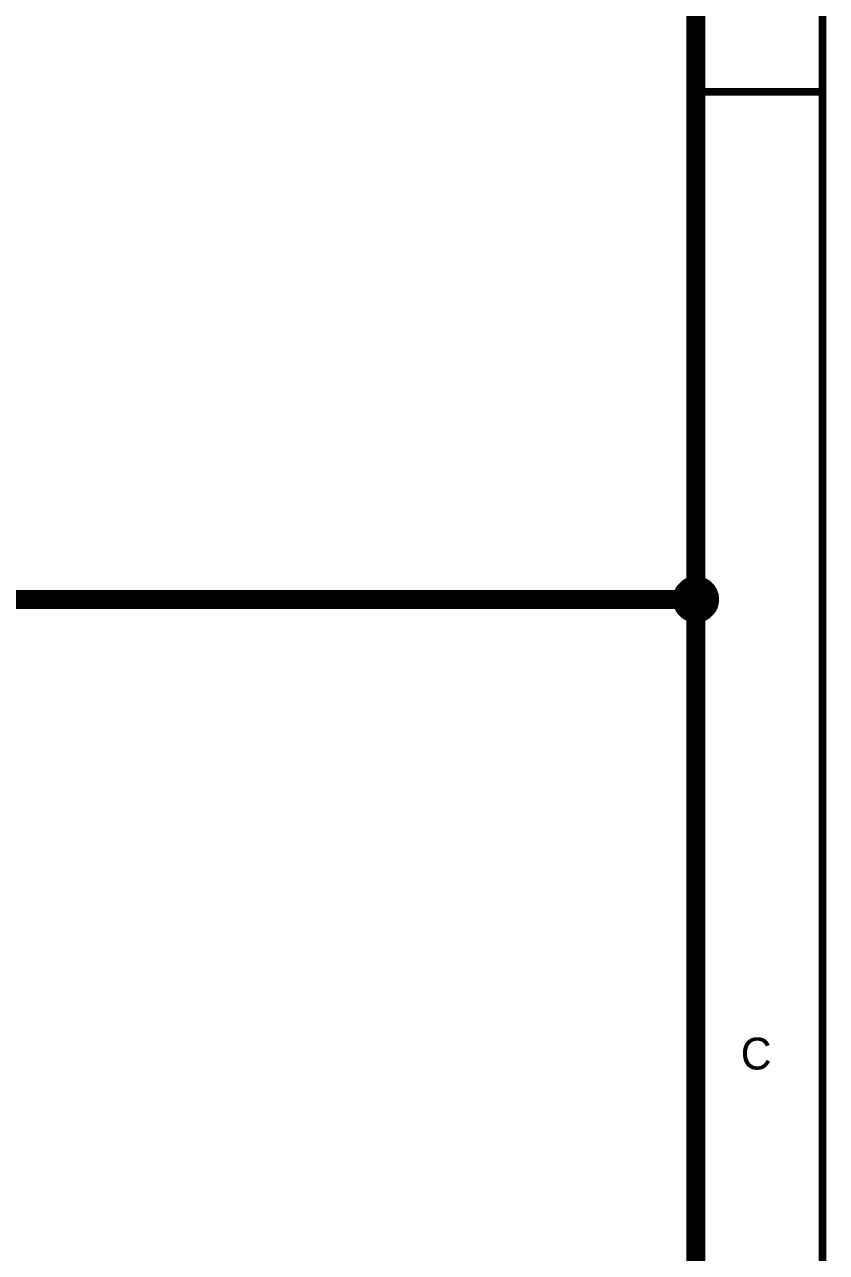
# Model space of a CAD drawing. Header units: millimetres. Extents: x 0 to 13.8, y 0 to 11.8.
# Drawn here: x 12.541 to 13.785, y 4.105 to 6.01 of the extents above; entities that cross this region are included whole.
import ezdxf

# ---------------------------------------------------------------- set-up
doc = ezdxf.new("R2010")
doc.units = ezdxf.units.MM
doc.header["$MEASUREMENT"] = 0
doc.layers.add('Sheet', color=255, linetype='Continuous')

msp = doc.modelspace()

# ---------------------------------------------------------------- linework, layer by layer
at = {"layer": 'Sheet'}
for points, const_width in [([(0, 11.811), (13.7795, 11.811), (13.7795, 0), (0, 0), (0, 11.811)], 0.0118), ([(0, 11.811), (0, 0), (13.7795, 0), (13.7795, 11.811), (0, 11.811), (0, 11.811)], 0.0039), ([(0.1971, 11.6139), (13.5829, 11.6139), (13.5829, 0.1967), (0.1971, 0.1967), (0.1971, 11.6139)], 0.0118), ([(0.1971, 11.6139), (0.1971, 0.1967), (13.5829, 0.1967), (13.5829, 11.6139), (0.1971, 11.6139), (0.1971, 11.6139)], 0.0039)]:
    msp.add_lwpolyline(points, close=True, dxfattribs=dict(at, const_width=const_width))
for points, const_width in [([(13.5829, 5.1179), (13.5829, 7.874)], 0.0295), ([(13.7795, 5.9055), (13.5829, 5.9055)], 0.0118), ([(13.5529, 5.1179), (13.5529, 5.1197), (13.5529, 5.121), (13.5533, 5.1223), (13.5533, 5.1241), (13.5537, 5.1254), (13.5542, 5.1268), (13.5546, 5.1285), (13.5551, 5.1298), (13.556, 5.1312), (13.5564, 5.1325), (13.5573, 5.1334), (13.5577, 5.1347), (13.5586, 5.136), (13.5595, 5.1369), (13.5608, 5.1382), (13.5617, 5.1391), (13.5626, 5.14), (13.5639, 5.1413), (13.5648, 5.1422), (13.5661, 5.1431), (13.5674, 5.1435), (13.5683, 5.1444), (13.5696, 5.1448), (13.5709, 5.1457), (13.5723, 5.1462), (13.574, 5.1466), (13.5754, 5.147), (13.5767, 5.1475), (13.5784, 5.1475), (13.5798, 5.1479), (13.5811, 5.1479), (13.5829, 5.1479)], 0.0118), ([(13.5529, 5.1179), (13.5529, 5.1197), (13.5529, 5.121), (13.5533, 5.1223), (13.5533, 5.1241), (13.5537, 5.1254), (13.5542, 5.1268), (13.5546, 5.1285), (13.5551, 5.1298), (13.556, 5.1312), (13.5564, 5.1325), (13.5573, 5.1334), (13.5577, 5.1347), (13.5586, 5.136), (13.5595, 5.1369), (13.5608, 5.1382), (13.5617, 5.1391), (13.5626, 5.14), (13.5639, 5.1413), (13.5648, 5.1422), (13.5661, 5.1431), (13.5674, 5.1435), (13.5683, 5.1444), (13.5696, 5.1448), (13.5709, 5.1457), (13.5723, 5.1462), (13.574, 5.1466), (13.5754, 5.147), (13.5767, 5.1475), (13.5784, 5.1475), (13.5798, 5.1479), (13.5811, 5.1479), (13.5829, 5.1479)], 0.0118), ([(13.5529, 5.1179), (13.5529, 5.1197), (13.5529, 5.121), (13.5533, 5.1223), (13.5533, 5.1241), (13.5537, 5.1254), (13.5542, 5.1268), (13.5546, 5.1285), (13.5551, 5.1298), (13.556, 5.1312), (13.5564, 5.1325), (13.5573, 5.1334), (13.5577, 5.1347), (13.5586, 5.136), (13.5595, 5.1369), (13.5608, 5.1382), (13.5617, 5.1391), (13.5626, 5.14), (13.5639, 5.1413), (13.5648, 5.1422), (13.5661, 5.1431), (13.5674, 5.1435), (13.5683, 5.1444), (13.5696, 5.1448), (13.5709, 5.1457), (13.5723, 5.1462), (13.574, 5.1466), (13.5754, 5.147), (13.5767, 5.1475), (13.5784, 5.1475), (13.5798, 5.1479), (13.5811, 5.1479), (13.5829, 5.1479)], 0.0118), ([(13.5529, 5.1179), (13.5529, 5.1197), (13.5529, 5.121), (13.5533, 5.1223), (13.5533, 5.1241), (13.5537, 5.1254), (13.5542, 5.1268), (13.5546, 5.1285), (13.5551, 5.1298), (13.556, 5.1312), (13.5564, 5.1325), (13.5573, 5.1334), (13.5577, 5.1347), (13.5586, 5.136), (13.5595, 5.1369), (13.5608, 5.1382), (13.5617, 5.1391), (13.5626, 5.14), (13.5639, 5.1413), (13.5648, 5.1422), (13.5661, 5.1431), (13.5674, 5.1435), (13.5683, 5.1444), (13.5696, 5.1448), (13.5709, 5.1457), (13.5723, 5.1462), (13.574, 5.1466), (13.5754, 5.147), (13.5767, 5.1475), (13.5784, 5.1475), (13.5798, 5.1479), (13.5811, 5.1479), (13.5829, 5.1479)], 0.0118), ([(13.5529, 5.1179), (13.5529, 5.1197), (13.5529, 5.121), (13.5533, 5.1223), (13.5533, 5.1241), (13.5537, 5.1254), (13.5542, 5.1268), (13.5546, 5.1285), (13.5551, 5.1298), (13.556, 5.1312), (13.5564, 5.1325), (13.5573, 5.1334), (13.5577, 5.1347), (13.5586, 5.136), (13.5595, 5.1369), (13.5608, 5.1382), (13.5617, 5.1391), (13.5626, 5.14), (13.5639, 5.1413), (13.5648, 5.1422), (13.5661, 5.1431), (13.5674, 5.1435), (13.5683, 5.1444), (13.5696, 5.1448), (13.5709, 5.1457), (13.5723, 5.1462), (13.574, 5.1466), (13.5754, 5.147), (13.5767, 5.1475), (13.5784, 5.1475), (13.5798, 5.1479), (13.5811, 5.1479), (13.5829, 5.1479)], 0.0039), ([(13.5529, 5.1179), (13.5529, 5.1197), (13.5529, 5.121), (13.5533, 5.1223), (13.5533, 5.1241), (13.5537, 5.1254), (13.5542, 5.1268), (13.5546, 5.1285), (13.5551, 5.1298), (13.556, 5.1312), (13.5564, 5.1325), (13.5573, 5.1334), (13.5577, 5.1347), (13.5586, 5.136), (13.5595, 5.1369), (13.5608, 5.1382), (13.5617, 5.1391), (13.5626, 5.14), (13.5639, 5.1413), (13.5648, 5.1422), (13.5661, 5.1431), (13.5674, 5.1435), (13.5683, 5.1444), (13.5696, 5.1448), (13.5709, 5.1457), (13.5723, 5.1462), (13.574, 5.1466), (13.5754, 5.147), (13.5767, 5.1475), (13.5784, 5.1475), (13.5798, 5.1479), (13.5811, 5.1479), (13.5829, 5.1479)], 0.0039), ([(13.5529, 5.1179), (13.5529, 5.1197), (13.5529, 5.121), (13.5533, 5.1223), (13.5533, 5.1241), (13.5537, 5.1254), (13.5542, 5.1268), (13.5546, 5.1285), (13.5551, 5.1298), (13.556, 5.1312), (13.5564, 5.1325), (13.5573, 5.1334), (13.5577, 5.1347), (13.5586, 5.136), (13.5595, 5.1369), (13.5608, 5.1382), (13.5617, 5.1391), (13.5626, 5.14), (13.5639, 5.1413), (13.5648, 5.1422), (13.5661, 5.1431), (13.5674, 5.1435), (13.5683, 5.1444), (13.5696, 5.1448), (13.5709, 5.1457), (13.5723, 5.1462), (13.574, 5.1466), (13.5754, 5.147), (13.5767, 5.1475), (13.5784, 5.1475), (13.5798, 5.1479), (13.5811, 5.1479), (13.5829, 5.1479)], 0.0039), ([(13.5529, 5.1179), (13.5529, 5.1197), (13.5529, 5.121), (13.5533, 5.1223), (13.5533, 5.1241), (13.5537, 5.1254), (13.5542, 5.1268), (13.5546, 5.1285), (13.5551, 5.1298), (13.556, 5.1312), (13.5564, 5.1325), (13.5573, 5.1334), (13.5577, 5.1347), (13.5586, 5.136), (13.5595, 5.1369), (13.5608, 5.1382), (13.5617, 5.1391), (13.5626, 5.14), (13.5639, 5.1413), (13.5648, 5.1422), (13.5661, 5.1431), (13.5674, 5.1435), (13.5683, 5.1444), (13.5696, 5.1448), (13.5709, 5.1457), (13.5723, 5.1462), (13.574, 5.1466), (13.5754, 5.147), (13.5767, 5.1475), (13.5784, 5.1475), (13.5798, 5.1479), (13.5811, 5.1479), (13.5829, 5.1479)], 0.0039), ([(13.5829, 5.1479), (13.5829, 5.1479)], 0.0118), ([(13.5829, 5.1479), (13.5846, 5.1479), (13.5859, 5.1479), (13.5873, 5.1475), (13.589, 5.1475), (13.5904, 5.147), (13.5917, 5.1466), (13.5934, 5.1462), (13.5948, 5.1457), (13.5961, 5.1448), (13.5974, 5.1444), (13.5983, 5.1435), (13.5996, 5.1431), (13.6009, 5.1422), (13.6018, 5.1413), (13.6031, 5.14), (13.604, 5.1391), (13.6049, 5.1382), (13.6062, 5.1369), (13.6071, 5.136), (13.608, 5.1347), (13.6084, 5.1334), (13.6093, 5.1325), (13.6098, 5.1312), (13.6106, 5.1298), (13.6111, 5.1285), (13.6115, 5.1268), (13.612, 5.1254), (13.6124, 5.1241), (13.6124, 5.1223), (13.6128, 5.121), (13.6128, 5.1197), (13.6128, 5.1179)], 0.0118), ([(13.5829, 5.1479), (13.5829, 5.1479)], 0.0118), ([(13.5829, 5.1479), (13.5846, 5.1479), (13.5859, 5.1479), (13.5873, 5.1475), (13.589, 5.1475), (13.5904, 5.147), (13.5917, 5.1466), (13.5934, 5.1462), (13.5948, 5.1457), (13.5961, 5.1448), (13.5974, 5.1444), (13.5983, 5.1435), (13.5996, 5.1431), (13.6009, 5.1422), (13.6018, 5.1413), (13.6031, 5.14), (13.604, 5.1391), (13.6049, 5.1382), (13.6062, 5.1369), (13.6071, 5.136), (13.608, 5.1347), (13.6084, 5.1334), (13.6093, 5.1325), (13.6098, 5.1312), (13.6106, 5.1298), (13.6111, 5.1285), (13.6115, 5.1268), (13.612, 5.1254), (13.6124, 5.1241), (13.6124, 5.1223), (13.6128, 5.121), (13.6128, 5.1197), (13.6128, 5.1179)], 0.0118), ([(13.5829, 5.1479), (13.5829, 5.1479)], 0.0118), ([(13.5829, 5.1479), (13.5846, 5.1479), (13.5859, 5.1479), (13.5873, 5.1475), (13.589, 5.1475), (13.5904, 5.147), (13.5917, 5.1466), (13.5934, 5.1462), (13.5948, 5.1457), (13.5961, 5.1448), (13.5974, 5.1444), (13.5983, 5.1435), (13.5996, 5.1431), (13.6009, 5.1422), (13.6018, 5.1413), (13.6031, 5.14), (13.604, 5.1391), (13.6049, 5.1382), (13.6062, 5.1369), (13.6071, 5.136), (13.608, 5.1347), (13.6084, 5.1334), (13.6093, 5.1325), (13.6098, 5.1312), (13.6106, 5.1298), (13.6111, 5.1285), (13.6115, 5.1268), (13.612, 5.1254), (13.6124, 5.1241), (13.6124, 5.1223), (13.6128, 5.121), (13.6128, 5.1197), (13.6128, 5.1179)], 0.0118), ([(13.5829, 5.1479), (13.5829, 5.1479)], 0.0118), ([(13.5829, 5.1479), (13.5846, 5.1479), (13.5859, 5.1479), (13.5873, 5.1475), (13.589, 5.1475), (13.5904, 5.147), (13.5917, 5.1466), (13.5934, 5.1462), (13.5948, 5.1457), (13.5961, 5.1448), (13.5974, 5.1444), (13.5983, 5.1435), (13.5996, 5.1431), (13.6009, 5.1422), (13.6018, 5.1413), (13.6031, 5.14), (13.604, 5.1391), (13.6049, 5.1382), (13.6062, 5.1369), (13.6071, 5.136), (13.608, 5.1347), (13.6084, 5.1334), (13.6093, 5.1325), (13.6098, 5.1312), (13.6106, 5.1298), (13.6111, 5.1285), (13.6115, 5.1268), (13.612, 5.1254), (13.6124, 5.1241), (13.6124, 5.1223), (13.6128, 5.121), (13.6128, 5.1197), (13.6128, 5.1179)], 0.0118), ([(13.5829, 5.1479), (13.5829, 5.1479)], 0.0039), ([(13.5829, 5.1479), (13.5846, 5.1479), (13.5859, 5.1479), (13.5873, 5.1475), (13.589, 5.1475), (13.5904, 5.147), (13.5917, 5.1466), (13.5934, 5.1462), (13.5948, 5.1457), (13.5961, 5.1448), (13.5974, 5.1444), (13.5983, 5.1435), (13.5996, 5.1431), (13.6009, 5.1422), (13.6018, 5.1413), (13.6031, 5.14), (13.604, 5.1391), (13.6049, 5.1382), (13.6062, 5.1369), (13.6071, 5.136), (13.608, 5.1347), (13.6084, 5.1334), (13.6093, 5.1325), (13.6098, 5.1312), (13.6106, 5.1298), (13.6111, 5.1285), (13.6115, 5.1268), (13.612, 5.1254), (13.6124, 5.1241), (13.6124, 5.1223), (13.6128, 5.121), (13.6128, 5.1197), (13.6128, 5.1179)], 0.0039), ([(13.5829, 5.1479), (13.5829, 5.1479)], 0.0039), ([(13.5829, 5.1479), (13.5846, 5.1479), (13.5859, 5.1479), (13.5873, 5.1475), (13.589, 5.1475), (13.5904, 5.147), (13.5917, 5.1466), (13.5934, 5.1462), (13.5948, 5.1457), (13.5961, 5.1448), (13.5974, 5.1444), (13.5983, 5.1435), (13.5996, 5.1431), (13.6009, 5.1422), (13.6018, 5.1413), (13.6031, 5.14), (13.604, 5.1391), (13.6049, 5.1382), (13.6062, 5.1369), (13.6071, 5.136), (13.608, 5.1347), (13.6084, 5.1334), (13.6093, 5.1325), (13.6098, 5.1312), (13.6106, 5.1298), (13.6111, 5.1285), (13.6115, 5.1268), (13.612, 5.1254), (13.6124, 5.1241), (13.6124, 5.1223), (13.6128, 5.121), (13.6128, 5.1197), (13.6128, 5.1179)], 0.0039), ([(13.5829, 5.1479), (13.5829, 5.1479)], 0.0039), ([(13.5829, 5.1479), (13.5846, 5.1479), (13.5859, 5.1479), (13.5873, 5.1475), (13.589, 5.1475), (13.5904, 5.147), (13.5917, 5.1466), (13.5934, 5.1462), (13.5948, 5.1457), (13.5961, 5.1448), (13.5974, 5.1444), (13.5983, 5.1435), (13.5996, 5.1431), (13.6009, 5.1422), (13.6018, 5.1413), (13.6031, 5.14), (13.604, 5.1391), (13.6049, 5.1382), (13.6062, 5.1369), (13.6071, 5.136), (13.608, 5.1347), (13.6084, 5.1334), (13.6093, 5.1325), (13.6098, 5.1312), (13.6106, 5.1298), (13.6111, 5.1285), (13.6115, 5.1268), (13.612, 5.1254), (13.6124, 5.1241), (13.6124, 5.1223), (13.6128, 5.121), (13.6128, 5.1197), (13.6128, 5.1179)], 0.0039), ([(13.5829, 5.1479), (13.5829, 5.1479)], 0.0039), ([(13.5829, 5.1479), (13.5846, 5.1479), (13.5859, 5.1479), (13.5873, 5.1475), (13.589, 5.1475), (13.5904, 5.147), (13.5917, 5.1466), (13.5934, 5.1462), (13.5948, 5.1457), (13.5961, 5.1448), (13.5974, 5.1444), (13.5983, 5.1435), (13.5996, 5.1431), (13.6009, 5.1422), (13.6018, 5.1413), (13.6031, 5.14), (13.604, 5.1391), (13.6049, 5.1382), (13.6062, 5.1369), (13.6071, 5.136), (13.608, 5.1347), (13.6084, 5.1334), (13.6093, 5.1325), (13.6098, 5.1312), (13.6106, 5.1298), (13.6111, 5.1285), (13.6115, 5.1268), (13.612, 5.1254), (13.6124, 5.1241), (13.6124, 5.1223), (13.6128, 5.121), (13.6128, 5.1197), (13.6128, 5.1179)], 0.0039), ([(9.8425, 5.1179), (13.5829, 5.1179), (13.5829, 2.7556), (9.8425, 2.7556)], 0.0295), ([(13.5829, 5.0879), (13.5811, 5.0879), (13.5798, 5.0879), (13.5784, 5.0884), (13.5767, 5.0884), (13.5754, 5.0888), (13.574, 5.0893), (13.5723, 5.0897), (13.5709, 5.0902), (13.5696, 5.091), (13.5683, 5.0915), (13.5674, 5.0924), (13.5661, 5.0928), (13.5648, 5.0937), (13.5639, 5.0946), (13.5626, 5.0959), (13.5617, 5.0968), (13.5608, 5.0976), (13.5595, 5.099), (13.5586, 5.0999), (13.5577, 5.1012), (13.5573, 5.1025), (13.5564, 5.1034), (13.556, 5.1047), (13.5551, 5.106), (13.5546, 5.1074), (13.5542, 5.1091), (13.5537, 5.1104), (13.5533, 5.1118), (13.5533, 5.1135), (13.5529, 5.1148), (13.5529, 5.1162), (13.5529, 5.1179)], 0.0118), ([(13.5529, 5.1179), (13.5529, 5.1179)], 0.0118), ([(13.5829, 5.0879), (13.5811, 5.0879), (13.5798, 5.0879), (13.5784, 5.0884), (13.5767, 5.0884), (13.5754, 5.0888), (13.574, 5.0893), (13.5723, 5.0897), (13.5709, 5.0902), (13.5696, 5.091), (13.5683, 5.0915), (13.5674, 5.0924), (13.5661, 5.0928), (13.5648, 5.0937), (13.5639, 5.0946), (13.5626, 5.0959), (13.5617, 5.0968), (13.5608, 5.0976), (13.5595, 5.099), (13.5586, 5.0999), (13.5577, 5.1012), (13.5573, 5.1025), (13.5564, 5.1034), (13.556, 5.1047), (13.5551, 5.106), (13.5546, 5.1074), (13.5542, 5.1091), (13.5537, 5.1104), (13.5533, 5.1118), (13.5533, 5.1135), (13.5529, 5.1148), (13.5529, 5.1162), (13.5529, 5.1179)], 0.0118), ([(13.5529, 5.1179), (13.5529, 5.1179)], 0.0118), ([(13.5829, 5.0879), (13.5811, 5.0879), (13.5798, 5.0879), (13.5784, 5.0884), (13.5767, 5.0884), (13.5754, 5.0888), (13.574, 5.0893), (13.5723, 5.0897), (13.5709, 5.0902), (13.5696, 5.091), (13.5683, 5.0915), (13.5674, 5.0924), (13.5661, 5.0928), (13.5648, 5.0937), (13.5639, 5.0946), (13.5626, 5.0959), (13.5617, 5.0968), (13.5608, 5.0976), (13.5595, 5.099), (13.5586, 5.0999), (13.5577, 5.1012), (13.5573, 5.1025), (13.5564, 5.1034), (13.556, 5.1047), (13.5551, 5.106), (13.5546, 5.1074), (13.5542, 5.1091), (13.5537, 5.1104), (13.5533, 5.1118), (13.5533, 5.1135), (13.5529, 5.1148), (13.5529, 5.1162), (13.5529, 5.1179)], 0.0118), ([(13.5529, 5.1179), (13.5529, 5.1179)], 0.0118), ([(13.5829, 5.0879), (13.5811, 5.0879), (13.5798, 5.0879), (13.5784, 5.0884), (13.5767, 5.0884), (13.5754, 5.0888), (13.574, 5.0893), (13.5723, 5.0897), (13.5709, 5.0902), (13.5696, 5.091), (13.5683, 5.0915), (13.5674, 5.0924), (13.5661, 5.0928), (13.5648, 5.0937), (13.5639, 5.0946), (13.5626, 5.0959), (13.5617, 5.0968), (13.5608, 5.0976), (13.5595, 5.099), (13.5586, 5.0999), (13.5577, 5.1012), (13.5573, 5.1025), (13.5564, 5.1034), (13.556, 5.1047), (13.5551, 5.106), (13.5546, 5.1074), (13.5542, 5.1091), (13.5537, 5.1104), (13.5533, 5.1118), (13.5533, 5.1135), (13.5529, 5.1148), (13.5529, 5.1162), (13.5529, 5.1179)], 0.0118), ([(13.5529, 5.1179), (13.5529, 5.1179)], 0.0118), ([(13.5829, 5.0879), (13.5811, 5.0879), (13.5798, 5.0879), (13.5784, 5.0884), (13.5767, 5.0884), (13.5754, 5.0888), (13.574, 5.0893), (13.5723, 5.0897), (13.5709, 5.0902), (13.5696, 5.091), (13.5683, 5.0915), (13.5674, 5.0924), (13.5661, 5.0928), (13.5648, 5.0937), (13.5639, 5.0946), (13.5626, 5.0959), (13.5617, 5.0968), (13.5608, 5.0976), (13.5595, 5.099), (13.5586, 5.0999), (13.5577, 5.1012), (13.5573, 5.1025), (13.5564, 5.1034), (13.556, 5.1047), (13.5551, 5.106), (13.5546, 5.1074), (13.5542, 5.1091), (13.5537, 5.1104), (13.5533, 5.1118), (13.5533, 5.1135), (13.5529, 5.1148), (13.5529, 5.1162), (13.5529, 5.1179)], 0.0039), ([(13.5529, 5.1179), (13.5529, 5.1179)], 0.0039), ([(13.5829, 5.0879), (13.5811, 5.0879), (13.5798, 5.0879), (13.5784, 5.0884), (13.5767, 5.0884), (13.5754, 5.0888), (13.574, 5.0893), (13.5723, 5.0897), (13.5709, 5.0902), (13.5696, 5.091), (13.5683, 5.0915), (13.5674, 5.0924), (13.5661, 5.0928), (13.5648, 5.0937), (13.5639, 5.0946), (13.5626, 5.0959), (13.5617, 5.0968), (13.5608, 5.0976), (13.5595, 5.099), (13.5586, 5.0999), (13.5577, 5.1012), (13.5573, 5.1025), (13.5564, 5.1034), (13.556, 5.1047), (13.5551, 5.106), (13.5546, 5.1074), (13.5542, 5.1091), (13.5537, 5.1104), (13.5533, 5.1118), (13.5533, 5.1135), (13.5529, 5.1148), (13.5529, 5.1162), (13.5529, 5.1179)], 0.0039), ([(13.5529, 5.1179), (13.5529, 5.1179)], 0.0039), ([(13.5829, 5.0879), (13.5811, 5.0879), (13.5798, 5.0879), (13.5784, 5.0884), (13.5767, 5.0884), (13.5754, 5.0888), (13.574, 5.0893), (13.5723, 5.0897), (13.5709, 5.0902), (13.5696, 5.091), (13.5683, 5.0915), (13.5674, 5.0924), (13.5661, 5.0928), (13.5648, 5.0937), (13.5639, 5.0946), (13.5626, 5.0959), (13.5617, 5.0968), (13.5608, 5.0976), (13.5595, 5.099), (13.5586, 5.0999), (13.5577, 5.1012), (13.5573, 5.1025), (13.5564, 5.1034), (13.556, 5.1047), (13.5551, 5.106), (13.5546, 5.1074), (13.5542, 5.1091), (13.5537, 5.1104), (13.5533, 5.1118), (13.5533, 5.1135), (13.5529, 5.1148), (13.5529, 5.1162), (13.5529, 5.1179)], 0.0039), ([(13.5529, 5.1179), (13.5529, 5.1179)], 0.0039), ([(13.5829, 5.0879), (13.5811, 5.0879), (13.5798, 5.0879), (13.5784, 5.0884), (13.5767, 5.0884), (13.5754, 5.0888), (13.574, 5.0893), (13.5723, 5.0897), (13.5709, 5.0902), (13.5696, 5.091), (13.5683, 5.0915), (13.5674, 5.0924), (13.5661, 5.0928), (13.5648, 5.0937), (13.5639, 5.0946), (13.5626, 5.0959), (13.5617, 5.0968), (13.5608, 5.0976), (13.5595, 5.099), (13.5586, 5.0999), (13.5577, 5.1012), (13.5573, 5.1025), (13.5564, 5.1034), (13.556, 5.1047), (13.5551, 5.106), (13.5546, 5.1074), (13.5542, 5.1091), (13.5537, 5.1104), (13.5533, 5.1118), (13.5533, 5.1135), (13.5529, 5.1148), (13.5529, 5.1162), (13.5529, 5.1179)], 0.0039), ([(13.5529, 5.1179), (13.5529, 5.1179)], 0.0039), ([(13.6128, 5.1179), (13.6128, 5.1162), (13.6128, 5.1148), (13.6124, 5.1135), (13.6124, 5.1118), (13.612, 5.1104), (13.6115, 5.1091), (13.6111, 5.1074), (13.6106, 5.106), (13.6098, 5.1047), (13.6093, 5.1034), (13.6084, 5.1025), (13.608, 5.1012), (13.6071, 5.0999), (13.6062, 5.099), (13.6049, 5.0976), (13.604, 5.0968), (13.6031, 5.0959), (13.6018, 5.0946), (13.6009, 5.0937), (13.5996, 5.0928), (13.5983, 5.0924), (13.5974, 5.0915), (13.5961, 5.091), (13.5948, 5.0902), (13.5934, 5.0897), (13.5917, 5.0893), (13.5904, 5.0888), (13.589, 5.0884), (13.5873, 5.0884), (13.5859, 5.0879), (13.5846, 5.0879), (13.5829, 5.0879)], 0.0118), ([(13.6128, 5.1179), (13.6128, 5.1162), (13.6128, 5.1148), (13.6124, 5.1135), (13.6124, 5.1118), (13.612, 5.1104), (13.6115, 5.1091), (13.6111, 5.1074), (13.6106, 5.106), (13.6098, 5.1047), (13.6093, 5.1034), (13.6084, 5.1025), (13.608, 5.1012), (13.6071, 5.0999), (13.6062, 5.099), (13.6049, 5.0976), (13.604, 5.0968), (13.6031, 5.0959), (13.6018, 5.0946), (13.6009, 5.0937), (13.5996, 5.0928), (13.5983, 5.0924), (13.5974, 5.0915), (13.5961, 5.091), (13.5948, 5.0902), (13.5934, 5.0897), (13.5917, 5.0893), (13.5904, 5.0888), (13.589, 5.0884), (13.5873, 5.0884), (13.5859, 5.0879), (13.5846, 5.0879), (13.5829, 5.0879)], 0.0118), ([(13.6128, 5.1179), (13.6128, 5.1162), (13.6128, 5.1148), (13.6124, 5.1135), (13.6124, 5.1118), (13.612, 5.1104), (13.6115, 5.1091), (13.6111, 5.1074), (13.6106, 5.106), (13.6098, 5.1047), (13.6093, 5.1034), (13.6084, 5.1025), (13.608, 5.1012), (13.6071, 5.0999), (13.6062, 5.099), (13.6049, 5.0976), (13.604, 5.0968), (13.6031, 5.0959), (13.6018, 5.0946), (13.6009, 5.0937), (13.5996, 5.0928), (13.5983, 5.0924), (13.5974, 5.0915), (13.5961, 5.091), (13.5948, 5.0902), (13.5934, 5.0897), (13.5917, 5.0893), (13.5904, 5.0888), (13.589, 5.0884), (13.5873, 5.0884), (13.5859, 5.0879), (13.5846, 5.0879), (13.5829, 5.0879)], 0.0118), ([(13.6128, 5.1179), (13.6128, 5.1162), (13.6128, 5.1148), (13.6124, 5.1135), (13.6124, 5.1118), (13.612, 5.1104), (13.6115, 5.1091), (13.6111, 5.1074), (13.6106, 5.106), (13.6098, 5.1047), (13.6093, 5.1034), (13.6084, 5.1025), (13.608, 5.1012), (13.6071, 5.0999), (13.6062, 5.099), (13.6049, 5.0976), (13.604, 5.0968), (13.6031, 5.0959), (13.6018, 5.0946), (13.6009, 5.0937), (13.5996, 5.0928), (13.5983, 5.0924), (13.5974, 5.0915), (13.5961, 5.091), (13.5948, 5.0902), (13.5934, 5.0897), (13.5917, 5.0893), (13.5904, 5.0888), (13.589, 5.0884), (13.5873, 5.0884), (13.5859, 5.0879), (13.5846, 5.0879), (13.5829, 5.0879)], 0.0118), ([(13.6128, 5.1179), (13.6128, 5.1162), (13.6128, 5.1148), (13.6124, 5.1135), (13.6124, 5.1118), (13.612, 5.1104), (13.6115, 5.1091), (13.6111, 5.1074), (13.6106, 5.106), (13.6098, 5.1047), (13.6093, 5.1034), (13.6084, 5.1025), (13.608, 5.1012), (13.6071, 5.0999), (13.6062, 5.099), (13.6049, 5.0976), (13.604, 5.0968), (13.6031, 5.0959), (13.6018, 5.0946), (13.6009, 5.0937), (13.5996, 5.0928), (13.5983, 5.0924), (13.5974, 5.0915), (13.5961, 5.091), (13.5948, 5.0902), (13.5934, 5.0897), (13.5917, 5.0893), (13.5904, 5.0888), (13.589, 5.0884), (13.5873, 5.0884), (13.5859, 5.0879), (13.5846, 5.0879), (13.5829, 5.0879)], 0.0039), ([(13.6128, 5.1179), (13.6128, 5.1162), (13.6128, 5.1148), (13.6124, 5.1135), (13.6124, 5.1118), (13.612, 5.1104), (13.6115, 5.1091), (13.6111, 5.1074), (13.6106, 5.106), (13.6098, 5.1047), (13.6093, 5.1034), (13.6084, 5.1025), (13.608, 5.1012), (13.6071, 5.0999), (13.6062, 5.099), (13.6049, 5.0976), (13.604, 5.0968), (13.6031, 5.0959), (13.6018, 5.0946), (13.6009, 5.0937), (13.5996, 5.0928), (13.5983, 5.0924), (13.5974, 5.0915), (13.5961, 5.091), (13.5948, 5.0902), (13.5934, 5.0897), (13.5917, 5.0893), (13.5904, 5.0888), (13.589, 5.0884), (13.5873, 5.0884), (13.5859, 5.0879), (13.5846, 5.0879), (13.5829, 5.0879)], 0.0039), ([(13.6128, 5.1179), (13.6128, 5.1162), (13.6128, 5.1148), (13.6124, 5.1135), (13.6124, 5.1118), (13.612, 5.1104), (13.6115, 5.1091), (13.6111, 5.1074), (13.6106, 5.106), (13.6098, 5.1047), (13.6093, 5.1034), (13.6084, 5.1025), (13.608, 5.1012), (13.6071, 5.0999), (13.6062, 5.099), (13.6049, 5.0976), (13.604, 5.0968), (13.6031, 5.0959), (13.6018, 5.0946), (13.6009, 5.0937), (13.5996, 5.0928), (13.5983, 5.0924), (13.5974, 5.0915), (13.5961, 5.091), (13.5948, 5.0902), (13.5934, 5.0897), (13.5917, 5.0893), (13.5904, 5.0888), (13.589, 5.0884), (13.5873, 5.0884), (13.5859, 5.0879), (13.5846, 5.0879), (13.5829, 5.0879)], 0.0039), ([(13.6128, 5.1179), (13.6128, 5.1162), (13.6128, 5.1148), (13.6124, 5.1135), (13.6124, 5.1118), (13.612, 5.1104), (13.6115, 5.1091), (13.6111, 5.1074), (13.6106, 5.106), (13.6098, 5.1047), (13.6093, 5.1034), (13.6084, 5.1025), (13.608, 5.1012), (13.6071, 5.0999), (13.6062, 5.099), (13.6049, 5.0976), (13.604, 5.0968), (13.6031, 5.0959), (13.6018, 5.0946), (13.6009, 5.0937), (13.5996, 5.0928), (13.5983, 5.0924), (13.5974, 5.0915), (13.5961, 5.091), (13.5948, 5.0902), (13.5934, 5.0897), (13.5917, 5.0893), (13.5904, 5.0888), (13.589, 5.0884), (13.5873, 5.0884), (13.5859, 5.0879), (13.5846, 5.0879), (13.5829, 5.0879)], 0.0039), ([(13.6128, 5.1179), (13.6128, 5.1179), (13.6128, 5.1179), (13.6128, 5.1179), (13.6128, 5.1179), (13.6128, 5.1179), (13.6128, 5.1179), (13.6128, 5.1179), (13.6128, 5.1179), (13.6128, 5.1179), (13.6128, 5.1179), (13.6128, 5.1179), (13.6128, 5.1179), (13.6128, 5.1179), (13.6128, 5.1179), (13.6128, 5.1179), (13.6128, 5.1179), (13.6128, 5.1179), (13.6128, 5.1179), (13.6128, 5.1179), (13.6128, 5.1179), (13.6128, 5.1179), (13.6128, 5.1179), (13.6128, 5.1179), (13.6128, 5.1179), (13.6128, 5.1179), (13.6128, 5.1179), (13.6128, 5.1179), (13.6128, 5.1179), (13.6128, 5.1179), (13.6128, 5.1179), (13.6128, 5.1179), (13.6128, 5.1179)], 0.0118), ([(13.6128, 5.1179), (13.6128, 5.1179)], 0.0118), ([(13.6128, 5.1179), (13.6128, 5.1179), (13.6128, 5.1179), (13.6128, 5.1179), (13.6128, 5.1179), (13.6128, 5.1179), (13.6128, 5.1179), (13.6128, 5.1179), (13.6128, 5.1179), (13.6128, 5.1179), (13.6128, 5.1179), (13.6128, 5.1179), (13.6128, 5.1179), (13.6128, 5.1179), (13.6128, 5.1179), (13.6128, 5.1179), (13.6128, 5.1179), (13.6128, 5.1179), (13.6128, 5.1179), (13.6128, 5.1179), (13.6128, 5.1179), (13.6128, 5.1179), (13.6128, 5.1179), (13.6128, 5.1179), (13.6128, 5.1179), (13.6128, 5.1179), (13.6128, 5.1179), (13.6128, 5.1179), (13.6128, 5.1179), (13.6128, 5.1179), (13.6128, 5.1179), (13.6128, 5.1179), (13.6128, 5.1179)], 0.0118), ([(13.6128, 5.1179), (13.6128, 5.1179)], 0.0118), ([(13.6128, 5.1179), (13.6128, 5.1179), (13.6128, 5.1179), (13.6128, 5.1179), (13.6128, 5.1179), (13.6128, 5.1179), (13.6128, 5.1179), (13.6128, 5.1179), (13.6128, 5.1179), (13.6128, 5.1179), (13.6128, 5.1179), (13.6128, 5.1179), (13.6128, 5.1179), (13.6128, 5.1179), (13.6128, 5.1179), (13.6128, 5.1179), (13.6128, 5.1179), (13.6128, 5.1179), (13.6128, 5.1179), (13.6128, 5.1179), (13.6128, 5.1179), (13.6128, 5.1179), (13.6128, 5.1179), (13.6128, 5.1179), (13.6128, 5.1179), (13.6128, 5.1179), (13.6128, 5.1179), (13.6128, 5.1179), (13.6128, 5.1179), (13.6128, 5.1179), (13.6128, 5.1179), (13.6128, 5.1179), (13.6128, 5.1179)], 0.0118), ([(13.6128, 5.1179), (13.6128, 5.1179)], 0.0118), ([(13.6128, 5.1179), (13.6128, 5.1179), (13.6128, 5.1179), (13.6128, 5.1179), (13.6128, 5.1179), (13.6128, 5.1179), (13.6128, 5.1179), (13.6128, 5.1179), (13.6128, 5.1179), (13.6128, 5.1179), (13.6128, 5.1179), (13.6128, 5.1179), (13.6128, 5.1179), (13.6128, 5.1179), (13.6128, 5.1179), (13.6128, 5.1179), (13.6128, 5.1179), (13.6128, 5.1179), (13.6128, 5.1179), (13.6128, 5.1179), (13.6128, 5.1179), (13.6128, 5.1179), (13.6128, 5.1179), (13.6128, 5.1179), (13.6128, 5.1179), (13.6128, 5.1179), (13.6128, 5.1179), (13.6128, 5.1179), (13.6128, 5.1179), (13.6128, 5.1179), (13.6128, 5.1179), (13.6128, 5.1179), (13.6128, 5.1179)], 0.0118), ([(13.6128, 5.1179), (13.6128, 5.1179)], 0.0118), ([(13.6128, 5.1179), (13.6128, 5.1179), (13.6128, 5.1179), (13.6128, 5.1179), (13.6128, 5.1179), (13.6128, 5.1179), (13.6128, 5.1179), (13.6128, 5.1179), (13.6128, 5.1179), (13.6128, 5.1179), (13.6128, 5.1179), (13.6128, 5.1179), (13.6128, 5.1179), (13.6128, 5.1179), (13.6128, 5.1179), (13.6128, 5.1179), (13.6128, 5.1179), (13.6128, 5.1179), (13.6128, 5.1179), (13.6128, 5.1179), (13.6128, 5.1179), (13.6128, 5.1179), (13.6128, 5.1179), (13.6128, 5.1179), (13.6128, 5.1179), (13.6128, 5.1179), (13.6128, 5.1179), (13.6128, 5.1179), (13.6128, 5.1179), (13.6128, 5.1179), (13.6128, 5.1179), (13.6128, 5.1179), (13.6128, 5.1179)], 0.0039), ([(13.6128, 5.1179), (13.6128, 5.1179)], 0.0039), ([(13.6128, 5.1179), (13.6128, 5.1179), (13.6128, 5.1179), (13.6128, 5.1179), (13.6128, 5.1179), (13.6128, 5.1179), (13.6128, 5.1179), (13.6128, 5.1179), (13.6128, 5.1179), (13.6128, 5.1179), (13.6128, 5.1179), (13.6128, 5.1179), (13.6128, 5.1179), (13.6128, 5.1179), (13.6128, 5.1179), (13.6128, 5.1179), (13.6128, 5.1179), (13.6128, 5.1179), (13.6128, 5.1179), (13.6128, 5.1179), (13.6128, 5.1179), (13.6128, 5.1179), (13.6128, 5.1179), (13.6128, 5.1179), (13.6128, 5.1179), (13.6128, 5.1179), (13.6128, 5.1179), (13.6128, 5.1179), (13.6128, 5.1179), (13.6128, 5.1179), (13.6128, 5.1179), (13.6128, 5.1179), (13.6128, 5.1179)], 0.0039), ([(13.6128, 5.1179), (13.6128, 5.1179)], 0.0039), ([(13.6128, 5.1179), (13.6128, 5.1179), (13.6128, 5.1179), (13.6128, 5.1179), (13.6128, 5.1179), (13.6128, 5.1179), (13.6128, 5.1179), (13.6128, 5.1179), (13.6128, 5.1179), (13.6128, 5.1179), (13.6128, 5.1179), (13.6128, 5.1179), (13.6128, 5.1179), (13.6128, 5.1179), (13.6128, 5.1179), (13.6128, 5.1179), (13.6128, 5.1179), (13.6128, 5.1179), (13.6128, 5.1179), (13.6128, 5.1179), (13.6128, 5.1179), (13.6128, 5.1179), (13.6128, 5.1179), (13.6128, 5.1179), (13.6128, 5.1179), (13.6128, 5.1179), (13.6128, 5.1179), (13.6128, 5.1179), (13.6128, 5.1179), (13.6128, 5.1179), (13.6128, 5.1179), (13.6128, 5.1179), (13.6128, 5.1179)], 0.0039), ([(13.6128, 5.1179), (13.6128, 5.1179)], 0.0039), ([(13.6128, 5.1179), (13.6128, 5.1179), (13.6128, 5.1179), (13.6128, 5.1179), (13.6128, 5.1179), (13.6128, 5.1179), (13.6128, 5.1179), (13.6128, 5.1179), (13.6128, 5.1179), (13.6128, 5.1179), (13.6128, 5.1179), (13.6128, 5.1179), (13.6128, 5.1179), (13.6128, 5.1179), (13.6128, 5.1179), (13.6128, 5.1179), (13.6128, 5.1179), (13.6128, 5.1179), (13.6128, 5.1179), (13.6128, 5.1179), (13.6128, 5.1179), (13.6128, 5.1179), (13.6128, 5.1179), (13.6128, 5.1179), (13.6128, 5.1179), (13.6128, 5.1179), (13.6128, 5.1179), (13.6128, 5.1179), (13.6128, 5.1179), (13.6128, 5.1179), (13.6128, 5.1179), (13.6128, 5.1179), (13.6128, 5.1179)], 0.0039), ([(13.6128, 5.1179), (13.6128, 5.1179)], 0.0039)]:
    msp.add_lwpolyline(points, dxfattribs=dict(at, const_width=const_width))
at = {"layer": 'Sheet', "const_width": 0.03}
msp.add_lwpolyline([(13.5677, 5.1181, 1), (13.5977, 5.1181, 1)], format="xyb", close=True, dxfattribs=at)

# ---------------------------------------------------------------- texts
at = {"layer": 'Sheet'}
msp.add_text('C', height=0.0494, dxfattribs=at).set_placement((13.6525, 4.3886))

doc.saveas('drawing.dxf')
